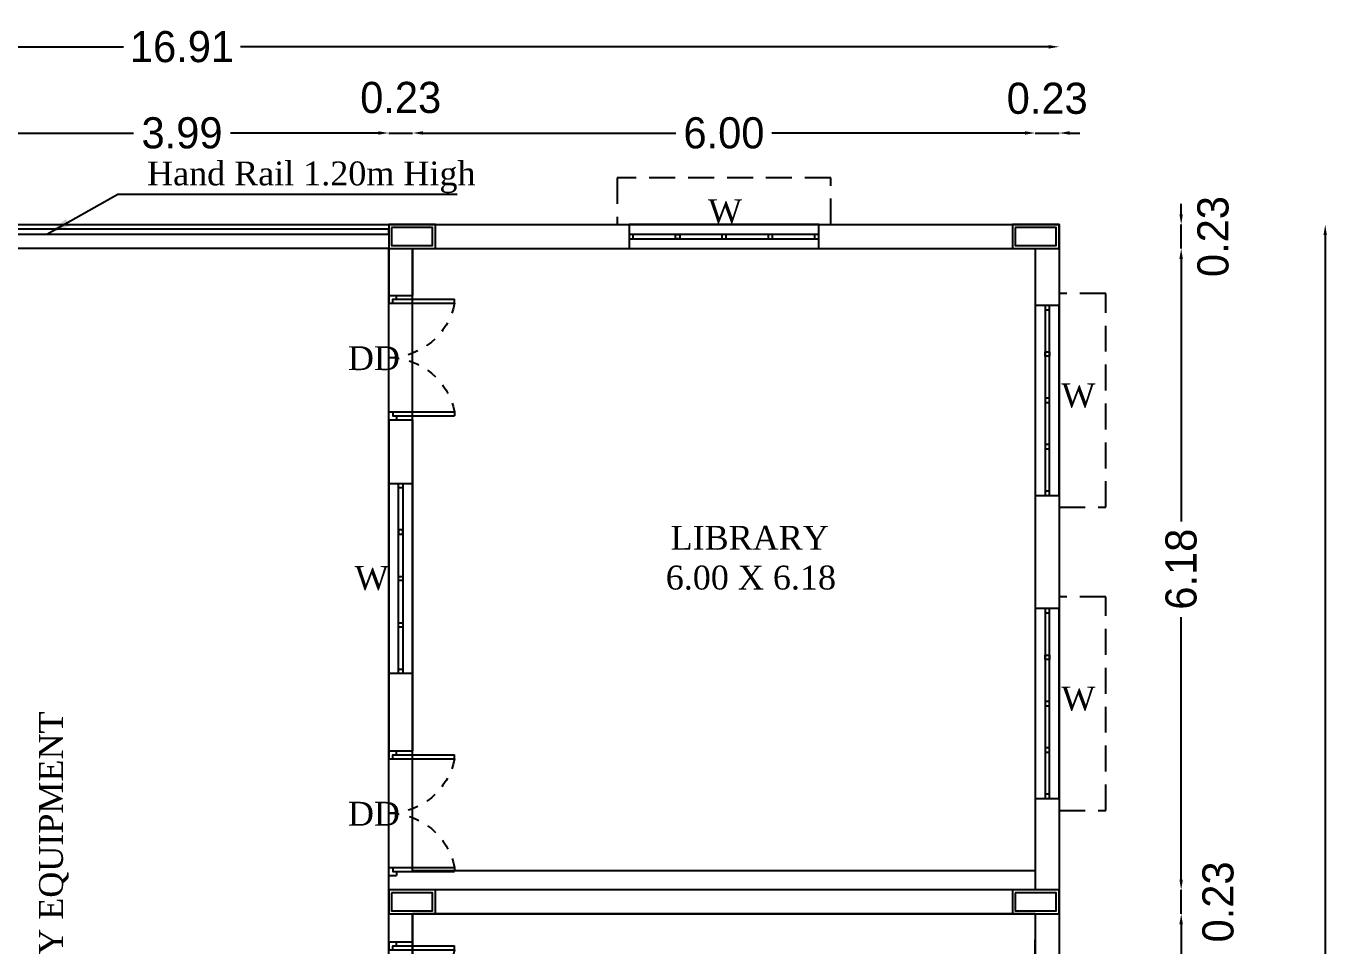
# Model space of a CAD drawing. Header units: metres. Extents: x 3396 to 3562, y 2179 to 2331.
# Drawn here: x 3428.22 to 3440.93, y 2266.75 to 2275.61 of the extents above; entities that cross this region are included whole.
import ezdxf

# ---------------------------------------------------------------- set-up
doc = ezdxf.new("R2010")
doc.units = ezdxf.units.M
doc.header["$PDMODE"] = 34
doc.linetypes.add('HIDDEN', pattern=[0.375, 0.25, -0.125])
for name, color, linetype in [('BLK_1_FLR_1_BLT_UP_AREA', 26, 'Continuous'), ('BLK_1_FLR_1_CARPET_AREA', 25, 'Continuous'), ('BLK_1_FLR_1_REGULAR_ROOM_9', 117, 'Continuous')]:
    doc.layers.add(name, color=color, linetype=linetype)
doc.styles.add('outer', font='BKANT.TTF')
doc.styles.get("Standard").update_dxf_attribs({"font": 'arial.ttf'})
doc.dimstyles.new('Banu', dxfattribs={"dimtxt": 0.35, "dimasz": 0.23, "dimexe": 1, "dimexo": 1, "dimgap": 0.1, "dimtad": 0, "dimzin": 1, "dimdsep": 46, "dimtxsty": 'outer', "dimcen": 0.15, "dimdle": 1, "dimse1": 1, "dimse2": 1, "dimclrt": 7, "dimadec": 0, "dimazin": 0, "dimtfac": 1, "dimtix": 1, "dimtmove": 1, "dimatfit": 0, "dimfxl": 0, "dimtolj": 1, "dimtzin": 0, "dimarcsym": 0})

# ---------------------------------------------------------------- blocks, each defined once
blk = doc.blocks.new('A$C266D3B0D')
at = {"color": 1}
for p, q in [((-0.068, 0.679), (-0.068, 0.603)), ((-0.068, 0.679), (0.008, 0.679)), ((-0.03, 0.641), (0.565, 0.641)), ((0.565, 0.603), (0.565, 0.641)), ((-0.068, 0.603), (-0.03, 0.603)), ((-0.03, 0.603), (0.565, 0.603)), ((-0.068, -0.445), (-0.03, -0.445)), ((-0.068, -0.521), (-0.068, -0.445)), ((-0.03, -0.445), (0.565, -0.445)), ((-0.03, -0.483), (0.565, -0.483)), ((0.565, -0.445), (0.565, -0.483)), ((-0.068, -0.521), (0.008, -0.521))]:
    blk.add_line(p, q, dxfattribs=at)
for points in [[(-0.068, 0.603), (-0.03, 0.603), (-0.03, 0.641), (0.008, 0.641), (0.008, 0.679)], [(-0.068, -0.445), (-0.03, -0.445), (-0.03, -0.483), (0.008, -0.483), (0.008, -0.521)]]:
    blk.add_lwpolyline(points, dxfattribs=at)
at = {"color": 1, "linetype": 'HIDDEN', "ltscale": 0.2}
for centre, start, end in [((-0.072, 0.729), 270.3902, 348.8397), ((-0.072, -0.57), 11.1603, 89.6098)]:
    blk.add_arc(centre, 0.65, start, end, dxfattribs=at)
blk = doc.blocks.new('A$C35006C9F')
h = blk.add_hatch()
h.set_pattern_fill('ANSI31', color=256, scale=2)
h.set_pattern_definition([(45, (-3161.1406, -1435.413), (-4.490128, 4.490128), [])])
h.paths.add_polyline_path([(-0.129, 0.045), (-0.305, 0.045), (-0.305, -0.35), (-0.129, -0.35)])
for points in [[(-0.102, 0.073), (-0.332, 0.073), (-0.332, -0.377), (-0.102, -0.377)], [(-0.129, 0.045), (-0.305, 0.045), (-0.305, -0.35), (-0.129, -0.35)]]:
    blk.add_lwpolyline(points, close=True)
blk = doc.blocks.new('*D315')
at = {"color": 0, "lineweight": -2, "ltscale": 2}
for p, q in [((3439.343, 2266.958), (3439.343, 2264.521)), ((3439.343, 2261.158), (3439.343, 2263.595))]:
    blk.add_line(p, q, dxfattribs=at)
at = {"color": 0, "ltscale": 2}
for points in [[(3439.326, 2266.958), (3439.359, 2266.958), (3439.343, 2267.058)], [(3439.326, 2261.158), (3439.359, 2261.158), (3439.343, 2261.058)]]:
    blk.add_solid(points, dxfattribs=at)
at = {"layer": 'Defpoints', "color": 0, "ltscale": 2}
for p in [(3439.291, 2267.058), (3439.343, 2267.058), (3439.291, 2261.058)]:
    blk.add_point(p, dxfattribs=at)
at = {"color": 7, "ltscale": 2, "insert": (3439.343, 2264.058), "char_height": 0.3, "attachment_point": 5, "rotation": 90, "style": 'outer'}
blk.add_mtext('\\A1;6.00', dxfattribs=at)
blk = doc.blocks.new('*D316')
at = {"color": 0, "lineweight": -2, "ltscale": 2}
for p, q in [((3439.343, 2267.388), (3439.343, 2267.488)), ((3439.343, 2267.058), (3439.343, 2267.288)), ((3439.343, 2266.958), (3439.343, 2266.858))]:
    blk.add_line(p, q, dxfattribs=at)
at = {"color": 0, "ltscale": 2}
for points in [[(3439.326, 2267.388), (3439.359, 2267.388), (3439.343, 2267.288)], [(3439.326, 2266.958), (3439.359, 2266.958), (3439.343, 2267.058)]]:
    blk.add_solid(points, dxfattribs=at)
at = {"layer": 'Defpoints', "color": 0, "ltscale": 2}
for p in [(3439.291, 2267.288), (3439.343, 2267.288), (3439.291, 2267.058)]:
    blk.add_point(p, dxfattribs=at)
at = {"color": 7, "ltscale": 2, "insert": (3439.699, 2267.173), "char_height": 0.3, "attachment_point": 5, "rotation": 90, "style": 'outer'}
blk.add_mtext('\\A1;0.23', dxfattribs=at)
blk = doc.blocks.new('*D317')
at = {"color": 0, "lineweight": -2, "ltscale": 2}
for p, q in [((3439.343, 2273.371), (3439.343, 2270.841)), ((3439.343, 2267.388), (3439.343, 2269.919))]:
    blk.add_line(p, q, dxfattribs=at)
at = {"color": 0, "ltscale": 2}
for points in [[(3439.326, 2273.371), (3439.359, 2273.371), (3439.343, 2273.471)], [(3439.326, 2267.388), (3439.359, 2267.388), (3439.343, 2267.288)]]:
    blk.add_solid(points, dxfattribs=at)
at = {"layer": 'Defpoints', "color": 0, "ltscale": 2}
for p in [(3439.291, 2273.471), (3439.343, 2273.471), (3439.291, 2267.288)]:
    blk.add_point(p, dxfattribs=at)
at = {"color": 7, "ltscale": 2, "insert": (3439.343, 2270.38), "char_height": 0.3, "attachment_point": 5, "rotation": 90, "style": 'outer'}
blk.add_mtext('\\A1;6.18', dxfattribs=at)
blk = doc.blocks.new('*D318')
at = {"color": 0, "lineweight": -2, "ltscale": 2}
for p, q in [((3439.343, 2273.801), (3439.343, 2273.901)), ((3439.343, 2273.471), (3439.343, 2273.701)), ((3439.343, 2273.371), (3439.343, 2273.271))]:
    blk.add_line(p, q, dxfattribs=at)
at = {"color": 0, "ltscale": 2}
for points in [[(3439.326, 2273.801), (3439.359, 2273.801), (3439.343, 2273.701)], [(3439.326, 2273.371), (3439.359, 2273.371), (3439.343, 2273.471)]]:
    blk.add_solid(points, dxfattribs=at)
at = {"layer": 'Defpoints', "color": 0, "ltscale": 2}
for p in [(3439.291, 2273.701), (3439.343, 2273.701), (3439.291, 2273.471)]:
    blk.add_point(p, dxfattribs=at)
at = {"color": 7, "ltscale": 2, "insert": (3439.651, 2273.586), "char_height": 0.3, "attachment_point": 5, "rotation": 90, "style": 'outer'}
blk.add_mtext('\\A1;0.23', dxfattribs=at)
blk = doc.blocks.new('*D319')
at = {"color": 0, "lineweight": -2, "ltscale": 2}
for p, q in [((3440.731, 2273.601), (3440.731, 2253.269)), ((3440.731, 2231.778), (3440.731, 2252.11))]:
    blk.add_line(p, q, dxfattribs=at)
at = {"color": 0, "ltscale": 2}
for points in [[(3440.714, 2273.601), (3440.747, 2273.601), (3440.731, 2273.701)], [(3440.714, 2231.778), (3440.747, 2231.778), (3440.731, 2231.678)]]:
    blk.add_solid(points, dxfattribs=at)
at = {"layer": 'Defpoints', "color": 0, "ltscale": 2}
for p in [(3440.638, 2273.701), (3440.731, 2273.701), (3440.638, 2231.678)]:
    blk.add_point(p, dxfattribs=at)
at = {"color": 7, "ltscale": 2, "insert": (3440.731, 2252.69), "char_height": 0.3, "attachment_point": 5, "rotation": 90, "style": 'outer'}
blk.add_mtext('\\A1;42.02', dxfattribs=at)
blk = doc.blocks.new('*D331')
at = {"color": 0, "lineweight": -2, "ltscale": 2}
for p, q in [((3427.822, 2274.584), (3429.247, 2274.584)), ((3431.607, 2274.584), (3430.182, 2274.584))]:
    blk.add_line(p, q, dxfattribs=at)
at = {"color": 0, "ltscale": 2}
for points in [[(3427.822, 2274.601), (3427.822, 2274.568), (3427.722, 2274.584)], [(3431.607, 2274.601), (3431.607, 2274.568), (3431.707, 2274.584)]]:
    blk.add_solid(points, dxfattribs=at)
at = {"layer": 'Defpoints', "color": 0, "ltscale": 2}
for p in [(3427.722, 2274.561), (3431.707, 2274.584), (3431.707, 2274.561)]:
    blk.add_point(p, dxfattribs=at)
at = {"color": 7, "ltscale": 2, "insert": (3429.715, 2274.584), "char_height": 0.3, "attachment_point": 5, "style": 'outer'}
blk.add_mtext('\\A1;3.99', dxfattribs=at)
blk = doc.blocks.new('*D332')
at = {"color": 0, "lineweight": -2, "ltscale": 2}
for p, q in [((3431.607, 2274.584), (3431.507, 2274.584)), ((3431.707, 2274.584), (3431.937, 2274.584)), ((3432.037, 2274.584), (3432.137, 2274.584))]:
    blk.add_line(p, q, dxfattribs=at)
at = {"color": 0, "ltscale": 2}
for points in [[(3431.607, 2274.601), (3431.607, 2274.568), (3431.707, 2274.584)], [(3432.037, 2274.601), (3432.037, 2274.568), (3431.937, 2274.584)]]:
    blk.add_solid(points, dxfattribs=at)
at = {"layer": 'Defpoints', "color": 0, "ltscale": 2}
for p in [(3431.707, 2274.561), (3431.937, 2274.584), (3431.937, 2274.561)]:
    blk.add_point(p, dxfattribs=at)
at = {"color": 7, "ltscale": 2, "insert": (3431.822, 2274.925), "char_height": 0.3, "attachment_point": 5, "style": 'outer'}
blk.add_mtext('\\A1;0.23', dxfattribs=at)
blk = doc.blocks.new('*D333')
at = {"color": 0, "lineweight": -2, "ltscale": 2}
for p, q in [((3432.037, 2274.584), (3434.474, 2274.584)), ((3437.837, 2274.584), (3435.4, 2274.584))]:
    blk.add_line(p, q, dxfattribs=at)
at = {"color": 0, "ltscale": 2}
for points in [[(3432.037, 2274.601), (3432.037, 2274.568), (3431.937, 2274.584)], [(3437.837, 2274.601), (3437.837, 2274.568), (3437.937, 2274.584)]]:
    blk.add_solid(points, dxfattribs=at)
at = {"layer": 'Defpoints', "color": 0, "ltscale": 2}
for p in [(3431.937, 2274.561), (3437.937, 2274.584), (3437.937, 2274.561)]:
    blk.add_point(p, dxfattribs=at)
at = {"color": 7, "ltscale": 2, "insert": (3434.937, 2274.584), "char_height": 0.3, "attachment_point": 5, "style": 'outer'}
blk.add_mtext('\\A1;6.00', dxfattribs=at)
blk = doc.blocks.new('*D334')
at = {"color": 0, "lineweight": -2, "ltscale": 2}
for p, q in [((3437.837, 2274.584), (3437.737, 2274.584)), ((3437.937, 2274.584), (3438.167, 2274.584)), ((3438.267, 2274.584), (3438.367, 2274.584))]:
    blk.add_line(p, q, dxfattribs=at)
at = {"color": 0, "ltscale": 2}
for points in [[(3437.837, 2274.601), (3437.837, 2274.568), (3437.937, 2274.584)], [(3438.267, 2274.601), (3438.267, 2274.568), (3438.167, 2274.584)]]:
    blk.add_solid(points, dxfattribs=at)
at = {"layer": 'Defpoints', "color": 0, "ltscale": 2}
for p in [(3437.937, 2274.561), (3438.167, 2274.584), (3438.167, 2274.561)]:
    blk.add_point(p, dxfattribs=at)
at = {"color": 7, "ltscale": 2, "insert": (3438.052, 2274.917), "char_height": 0.3, "attachment_point": 5, "style": 'outer'}
blk.add_mtext('\\A1;0.23', dxfattribs=at)
blk = doc.blocks.new('*D553')
at = {"color": 0, "lineweight": -2, "ltscale": 2}
for p, q in [((3421.362, 2275.415), (3429.152, 2275.415)), ((3438.067, 2275.415), (3430.277, 2275.415))]:
    blk.add_line(p, q, dxfattribs=at)
at = {"color": 0, "ltscale": 2}
for points in [[(3421.362, 2275.432), (3421.362, 2275.398), (3421.262, 2275.415)], [(3438.067, 2275.432), (3438.067, 2275.398), (3438.167, 2275.415)]]:
    blk.add_solid(points, dxfattribs=at)
at = {"layer": 'Defpoints', "color": 0, "ltscale": 2}
for p in [(3421.262, 2275.415), (3421.262, 2273.701), (3438.167, 2273.701)]:
    blk.add_point(p, dxfattribs=at)
at = {"color": 7, "ltscale": 2, "insert": (3429.715, 2275.415), "char_height": 0.3, "attachment_point": 5, "style": 'outer'}
blk.add_mtext('\\A1;16.91', dxfattribs=at)

msp = doc.modelspace()

# ---------------------------------------------------------------- linework, layer by layer
for p, q in [((3427.72216, 2273.70148), (3431.70716, 2273.70148)), ((3431.70716, 2273.70148), (3438.16716, 2273.70148)), ((3438.16716, 2273.70148), (3438.16716, 2231.67778)), ((3431.70716, 2273.47148), (3431.70716, 2273.01897)), ((3431.93716, 2273.47148), (3437.93716, 2273.47148)), ((3431.93716, 2273.47148), (3431.93716, 2273.01897)), ((3437.93716, 2273.47148), (3437.93716, 2267.28846)), ((3431.70716, 2273.01897), (3431.93716, 2273.01897)), ((3431.70716, 2271.81897), (3431.70716, 2268.62864)), ((3431.70716, 2271.81897), (3431.70716, 2268.62864)), ((3431.70716, 2271.81897), (3431.93716, 2271.81897)), ((3431.93716, 2271.81897), (3431.93716, 2268.62864)), ((3431.93716, 2271.81897), (3431.93716, 2268.62864)), ((3431.70716, 2268.62864), (3431.93716, 2268.62864)), ((3437.93716, 2267.28846), (3431.70716, 2267.28846)), ((3431.70716, 2266.78829), (3431.70716, 2267.28846)), ((3431.93716, 2267.05846), (3431.93716, 2266.78829)), ((3437.93716, 2267.05846), (3431.93716, 2267.05846)), ((3437.93716, 2267.05846), (3437.93716, 2261.05778)), ((3431.70716, 2266.78829), (3431.93716, 2266.78829))]:
    msp.add_line(p, q)
at = {"linetype": 'HIDDEN'}
for points in [[(3435.96716, 2273.70148), (3435.96716, 2274.15148), (3433.90716, 2274.15148), (3433.90716, 2273.70148)], [(3438.16716, 2270.97688), (3438.61716, 2270.97688), (3438.61716, 2273.03688), (3438.16716, 2273.03688)], [(3438.16716, 2268.05476), (3438.61716, 2268.05476), (3438.61716, 2270.11476), (3438.16716, 2270.11476)]]:
    msp.add_lwpolyline(points, dxfattribs=at)
at = {"ltscale": 2}
msp.add_lwpolyline([(3421.26216, 2273.70148), (3438.16716, 2273.70148), (3438.16716, 2231.67778), (3421.26216, 2231.67778)], close=True, dxfattribs=at)
at = {"color": 1}
msp.add_lwpolyline([(3427.72216, 2273.60814), (3431.70716, 2273.60814), (3431.70716, 2273.65607), (3427.72216, 2273.65607)], close=True, dxfattribs=at)
for points in [[(3435.85216, 2273.70148), (3434.02216, 2273.70148), (3434.02216, 2273.47148), (3435.85216, 2273.47148)], [(3435.85216, 2273.60724), (3434.02216, 2273.60724), (3434.02216, 2273.56572), (3435.85216, 2273.56572)], [(3434.06368, 2273.60724), (3434.02216, 2273.60724), (3434.02216, 2273.56572), (3434.06368, 2273.56572)], [(3434.46928, 2273.60724), (3434.5108, 2273.60724), (3434.5108, 2273.56572), (3434.46928, 2273.56572)], [(3434.95792, 2273.60724), (3434.9164, 2273.60724), (3434.9164, 2273.56572), (3434.95792, 2273.56572)], [(3435.40504, 2273.60724), (3435.36352, 2273.60724), (3435.36352, 2273.56572), (3435.40504, 2273.56572)], [(3435.85216, 2273.60724), (3435.81064, 2273.60724), (3435.81064, 2273.56572), (3435.85216, 2273.56572)], [(3438.16716, 2271.09188), (3438.16716, 2272.92188), (3437.93716, 2272.92188), (3437.93716, 2271.09188)], [(3438.07292, 2271.09188), (3438.07292, 2272.92188), (3438.0314, 2272.92188), (3438.0314, 2271.09188)], [(3438.07292, 2272.88036), (3438.07292, 2272.92188), (3438.0314, 2272.92188), (3438.0314, 2272.88036)], [(3438.07292, 2272.47476), (3438.07292, 2272.43324), (3438.0314, 2272.43324), (3438.0314, 2272.47476)], [(3438.07292, 2271.98612), (3438.07292, 2272.02764), (3438.0314, 2272.02764), (3438.0314, 2271.98612)], [(3438.07292, 2271.539), (3438.07292, 2271.58052), (3438.0314, 2271.58052), (3438.0314, 2271.539)], [(3431.70716, 2269.37526), (3431.70716, 2271.20526), (3431.93716, 2271.20526), (3431.93716, 2269.37526)], [(3431.8014, 2269.37526), (3431.8014, 2271.20526), (3431.84292, 2271.20526), (3431.84292, 2269.37526)], [(3431.8014, 2271.16375), (3431.8014, 2271.20526), (3431.84292, 2271.20526), (3431.84292, 2271.16375)], [(3438.07292, 2271.09188), (3438.07292, 2271.1334), (3438.0314, 2271.1334), (3438.0314, 2271.09188)], [(3431.8014, 2270.75814), (3431.8014, 2270.71662), (3431.84292, 2270.71662), (3431.84292, 2270.75814)], [(3431.8014, 2270.2695), (3431.8014, 2270.31102), (3431.84292, 2270.31102), (3431.84292, 2270.2695)], [(3438.16716, 2268.16976), (3438.16716, 2269.99976), (3437.93716, 2269.99976), (3437.93716, 2268.16976)], [(3438.07292, 2268.16976), (3438.07292, 2269.99976), (3438.0314, 2269.99976), (3438.0314, 2268.16976)], [(3438.07292, 2269.95824), (3438.07292, 2269.99976), (3438.0314, 2269.99976), (3438.0314, 2269.95824)], [(3431.8014, 2269.82238), (3431.8014, 2269.8639), (3431.84292, 2269.8639), (3431.84292, 2269.82238)], [(3438.07292, 2269.55263), (3438.07292, 2269.51112), (3438.0314, 2269.51112), (3438.0314, 2269.55263)], [(3431.8014, 2269.37526), (3431.8014, 2269.41678), (3431.84292, 2269.41678), (3431.84292, 2269.37526)], [(3438.07292, 2269.064), (3438.07292, 2269.10551), (3438.0314, 2269.10551), (3438.0314, 2269.064)], [(3438.07292, 2268.61688), (3438.07292, 2268.65839), (3438.0314, 2268.65839), (3438.0314, 2268.61688)], [(3438.07292, 2268.16976), (3438.07292, 2268.21127), (3438.0314, 2268.21127), (3438.0314, 2268.16976)]]:
    msp.add_lwpolyline(points, close=True)
at = {"layer": 'BLK_1_FLR_1_BLT_UP_AREA', "color": 26, "ltscale": 400}
msp.add_lwpolyline([(3421.26216, 2273.70148), (3438.16716, 2273.70148), (3438.16716, 2231.67778), (3421.26216, 2231.67778)], close=True, dxfattribs=at)
at = {"layer": 'BLK_1_FLR_1_CARPET_AREA', "color": 26, "linetype": 'Continuous'}
msp.add_lwpolyline([(3431.70716, 2231.90778), (3431.70716, 2273.47148), (3427.72216, 2273.47148)], dxfattribs=at)
for points in [[(3431.93716, 2273.47148), (3437.93716, 2273.47148), (3437.93716, 2267.47148), (3431.93716, 2267.47148)], [(3431.93716, 2267.05846), (3437.93716, 2267.05846), (3437.93716, 2261.05846), (3431.93716, 2261.05846)]]:
    msp.add_lwpolyline(points, close=True, dxfattribs=at)
at = {"layer": 'BLK_1_FLR_1_REGULAR_ROOM_9', "color": 3, "linetype": 'HIDDEN', "ltscale": 2}
msp.add_lwpolyline([(3431.93716, 2261.05778), (3437.93716, 2261.05778), (3437.93716, 2267.05846), (3431.93716, 2267.05846)], close=True, dxfattribs=at)

# ---------------------------------------------------------------- block references
at = {"rotation": 90}
for p in [(3431.77976, 2273.80362), (3437.78976, 2273.80362), (3431.77976, 2267.3906), (3437.78976, 2267.3906)]:
    msp.add_blockref('A$C35006C9F', p, dxfattribs=at)
at = {"xscale": -1, "rotation": 180}
for p in [(3431.77496, 2272.49837), (3431.77496, 2268.10805), (3431.77496, 2266.26769)]:
    msp.add_blockref('A$C266D3B0D', p, dxfattribs=at)

# ---------------------------------------------------------------- texts
at = {"char_height": 0.23, "attachment_point": 1}
for s, width, insert in [('{\\fTimes New Roman|b0|i0|c0|p18;Hand Rail 1.20m High}', 5.3121457, (3429.37797, 2274.30953)), ('{\\fTimes New Roman|b0|i0|c0|p18;\\W2.56455; \\W1;W}', 0.7488848, (3434.56123, 2273.94549)), ('{\\fTimes New Roman|b0|i0|c0|p18;\\W1.63193; \\W1;DD}', 0.7488848, (3431.17202, 2272.5286)), ('{\\fTimes New Roman|b0|i0|c0|p18;\\W2.56455; \\W1;W}', 0.7488848, (3437.96515, 2272.17057)), ('{\\fTimes New Roman|b0|i0|c0|p18;\\W9.02682; \\W1;LIBRARY\\P{\\W8.492637; }6.00 X 6.18}', 3.0116337, (3433.63867, 2270.79753)), ('{\\fTimes New Roman|b0|i0|c0|p18;\\W2.56455; \\W1;W}', 0.7488848, (3431.15561, 2270.41074)), ('{\\fTimes New Roman|b0|i0|c0|p18;\\W2.56455; \\W1;W}', 0.7488848, (3437.96515, 2269.24845)), ('{\\fTimes New Roman|b0|i0|c0|p18;\\W1.63193; \\W1;DD}', 0.7488848, (3431.17202, 2268.13828))]:
    msp.add_mtext_dynamic_manual_height_columns(s, width=width, gutter_width=12.5, heights=[0], dxfattribs=dict(at, insert=insert))
at = {"insert": (3428.33714, 2263.68234), "char_height": 0.23, "attachment_point": 1, "rotation": 90}
msp.add_mtext_dynamic_manual_height_columns('{\\fTimes New Roman|b0|i0|c0|p18;\\W6.21777;  \\W1;FIRE SAFETY EQUIPMENT}', width=6.248637, gutter_width=12.5, heights=[0], dxfattribs=at)

# ---------------------------------------------------------------- dimensions: what is measured, and where the dimension line sits
at = {"ltscale": 2}
for base, p1, p2, picture, middle in [((3421.262162, 2275.4150577), (3438.1671621, 2273.7014773), (3421.262162, 2273.7014773), '*D553', (3429.714662, 2275.4150577)), ((3431.7071621, 2274.584392), (3427.722162, 2274.5608154), (3431.7071621, 2274.5608154), '*D331', (3429.714662, 2274.584392)), ((3437.93716, 2274.58439), (3431.93716, 2274.56082), (3437.93716, 2274.56082), '*D333', (3434.93716, 2274.58439))]:
    dim = msp.add_linear_dim(base=base, p1=p1, p2=p2, dimstyle='Banu', override={"dimtxt": 0.3, "dimasz": 0.1, "dimpost": '\\X'}, dxfattribs=at)
    dim.commit()
    dim.dimension.update_dxf_attribs({"geometry": picture, "text_midpoint": middle})
for base, p1, p2, picture, middle in [((3431.93716, 2274.58439), (3431.70716, 2274.56082), (3431.93716, 2274.56082), '*D332', (3431.82216, 2274.9249)), ((3438.16716, 2274.58439), (3437.93716, 2274.56082), (3438.16716, 2274.56082), '*D334', (3438.05216, 2274.91663))]:
    dim = msp.add_linear_dim(base=base, p1=p1, p2=p2, dimstyle='Banu', override={"dimtxt": 0.3, "dimasz": 0.1, "dimpost": '\\X'}, dxfattribs=at)
    dim.commit()
    dim.dimension.update_dxf_attribs({"geometry": picture, "text_midpoint": middle, "dimtype": 160})
for base, p1, p2, picture, middle in [((3439.3425, 2273.70148), (3439.29056, 2273.47148), (3439.29056, 2273.70148), '*D318', (3439.65123, 2273.58648)), ((3439.3425, 2267.28846), (3439.29056, 2267.05846), (3439.29056, 2267.28846), '*D316', (3439.69928, 2267.17346))]:
    dim = msp.add_linear_dim(base=base, p1=p1, p2=p2, angle=270, dimstyle='Banu', override={"dimtxt": 0.3, "dimasz": 0.1, "dimpost": '\\X'}, dxfattribs=at)
    dim.commit()
    dim.dimension.update_dxf_attribs({"geometry": picture, "text_midpoint": middle, "dimtype": 160})
for base, p1, p2, angle, picture, middle in [((3440.7306, 2273.70148), (3440.63758, 2231.67778), (3440.63758, 2273.70148), 90, '*D319', (3440.7306, 2252.68963)), ((3439.3425, 2273.47148), (3439.29056, 2267.28846), (3439.29056, 2273.47148), 270, '*D317', (3439.3425, 2270.37997)), ((3439.3425, 2267.05846), (3439.29056, 2261.05778), (3439.29056, 2267.05846), 270, '*D315', (3439.3425, 2264.05812))]:
    dim = msp.add_linear_dim(base=base, p1=p1, p2=p2, angle=angle, dimstyle='Banu', override={"dimtxt": 0.3, "dimasz": 0.1, "dimpost": '\\X'}, dxfattribs=at)
    dim.commit()
    dim.dimension.update_dxf_attribs({"geometry": picture, "text_midpoint": middle})

# ---------------------------------------------------------------- leaders
msp.add_leader([(3428.41376, 2273.60814), (3429.09588, 2273.99349), (3432.36509, 2273.99349)], dimstyle='Banu', dxfattribs=at)

doc.saveas('drawing.dxf')
